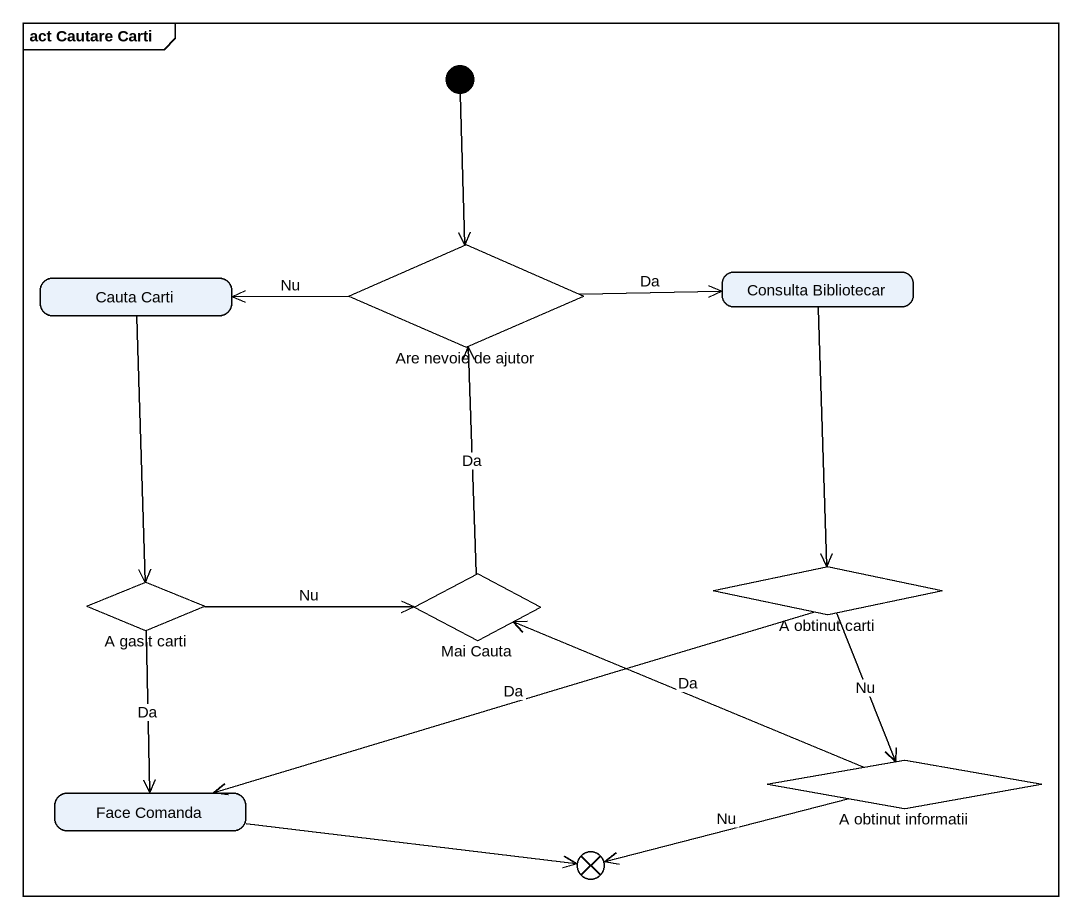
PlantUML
@startuml
mainframe act Cautare Carti
hide empty description
state "Cauta Carti" as Cauta_Carti
state "Are nevoie de ajutor" as Are_nevoie_de_ajutor <<choice>>
state "Consulta Bibliotecar" as Consulta_Bibliotecar
state "A gasit carti" as A_gasit_carti <<choice>>
state "Mai Cauta" as Mai_Cauta <<choice>>
state "A obtinut carti" as A_obtinut_carti <<choice>>
state "Face Comanda" as Face_Comanda
state "A obtinut informatii" as A_obtinut_informatii <<choice>>
state flowfinal1 <<end>>
[*] --> Are_nevoie_de_ajutor
Cauta_Carti --> A_gasit_carti
Are_nevoie_de_ajutor -left-> Cauta_Carti : Nu
Are_nevoie_de_ajutor -right-> Consulta_Bibliotecar : Da
Consulta_Bibliotecar --> A_obtinut_carti
A_gasit_carti -right-> Mai_Cauta : Nu
A_gasit_carti --> Face_Comanda : Da
Mai_Cauta -up-> Are_nevoie_de_ajutor : Da
A_obtinut_carti -left-> Face_Comanda : Da
A_obtinut_carti --> A_obtinut_informatii : Nu
Face_Comanda -right-> flowfinal1
A_obtinut_informatii -left-> Mai_Cauta : Da
A_obtinut_informatii -left-> flowfinal1 : Nu
@enduml
